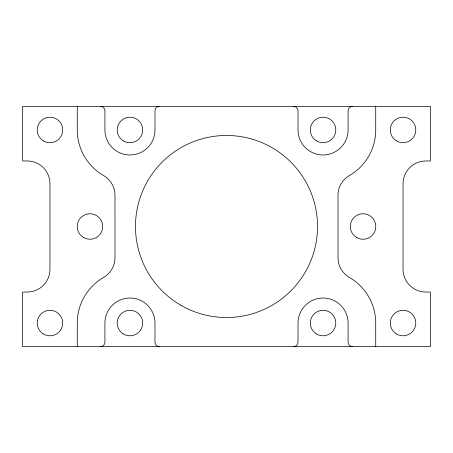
<?xml version="1.0" encoding="UTF-8"?>
<svg xmlns="http://www.w3.org/2000/svg" width="453" height="453" viewBox="0 0 453 453"><rect width="100%" height="100%" fill="white"/><g stroke="black" fill="none" stroke-linecap="round" stroke-linejoin="round"><path stroke-width="0.68" d="M77.27 346.658L77.27 323.051A52.678 52.678 0 0 1 103.358 277.576L105.068 276.523A22.69 22.69 0 0 0 112.803 267.485L113.578 265.634A22.69 22.69 0 0 0 114.988 257.78L114.971 195.39A22.809 22.809 0 0 0 104.014 175.809L100.085 173.346A52.707 52.707 0 0 1 77.27 129.949L77.27 106.336M375.73 106.342L375.724 129.949A52.678 52.678 0 0 1 349.631 175.424L347.927 176.477A22.69 22.69 0 0 0 338 195.22L338.023 257.61A22.809 22.809 0 0 0 348.98 277.191L352.91 279.648A52.707 52.707 0 0 1 375.724 323.051L375.73 346.664M159.535 106.336L22.65 106.336L22.65 160.957L27.203 160.957A22.758 22.758 0 0 1 49.96 183.714L49.96 269.286A22.758 22.758 0 0 1 27.203 292.043L22.65 292.043L22.65 346.658L430.35 346.664L430.35 292.043L425.797 292.043A22.758 22.758 0 0 1 403.04 269.286L403.04 183.714A22.758 22.758 0 0 1 425.797 160.957L430.35 160.957L430.35 106.342L159.535 106.336A4.553 4.553 0 0 0 154.983 110.889L154.983 129.949A25.034 25.034 0 0 1 129.949 154.983A25.034 25.034 0 0 1 104.915 129.949L104.915 110.889A4.553 4.553 0 0 0 100.362 106.336M293.47 106.342A4.553 4.553 0 0 1 298.017 110.889L298.017 129.949A25.034 25.034 0 0 0 323.051 154.983A25.034 25.034 0 0 0 348.085 129.949L348.085 110.889A4.553 4.553 0 0 1 352.638 106.342M352.638 346.664A4.553 4.553 0 0 1 348.085 342.111L348.085 323.051A25.034 25.034 0 0 0 323.051 298.017A25.034 25.034 0 0 0 298.017 323.051L298.017 342.111A4.553 4.553 0 0 1 293.465 346.664M159.53 346.664A4.553 4.553 0 0 1 154.983 342.111L154.983 323.051A25.034 25.034 0 0 0 129.949 298.017A25.034 25.034 0 0 0 104.915 323.051L104.915 342.111A4.553 4.553 0 0 1 100.362 346.658M43.59 334.088A12.746 12.746 0 0 0 62.707 323.051A12.746 12.746 0 0 0 43.59 312.015A12.746 12.746 0 0 0 43.59 334.088M43.59 140.985A12.746 12.746 0 0 0 62.707 129.949A12.746 12.746 0 0 0 43.59 118.913A12.746 12.746 0 0 0 43.59 140.985M123.573 140.985A12.746 12.746 0 0 0 142.689 129.949A12.746 12.746 0 0 0 123.573 118.913A12.746 12.746 0 0 0 123.573 140.985M316.681 140.985A12.746 12.746 0 0 0 335.798 129.949A12.746 12.746 0 0 0 316.681 118.913A12.746 12.746 0 0 0 316.681 140.985M123.573 334.088A12.746 12.746 0 0 0 142.689 323.051A12.746 12.746 0 0 0 123.573 312.015A12.746 12.746 0 0 0 123.573 334.088M316.681 334.088A12.746 12.746 0 0 0 335.798 323.051A12.746 12.746 0 0 0 316.681 312.015A12.746 12.746 0 0 0 316.681 334.088M356.675 237.536A12.746 12.746 0 0 0 375.792 226.5A12.746 12.746 0 0 0 356.675 215.464A12.746 12.746 0 0 0 356.675 237.536M83.584 237.536A12.746 12.746 0 0 0 102.701 226.5A12.746 12.746 0 0 0 83.584 215.464A12.746 12.746 0 0 0 83.584 237.536M396.669 140.985A12.746 12.746 0 0 0 415.786 129.949A12.746 12.746 0 0 0 396.669 118.907A12.746 12.746 0 0 0 396.669 140.985M396.669 334.088A12.746 12.746 0 0 0 415.786 323.051A12.746 12.746 0 0 0 396.669 312.015A12.746 12.746 0 0 0 396.669 334.088M180.985 305.333A91.03 91.03 0 0 0 317.53 226.5A91.03 91.03 0 0 0 180.985 147.667A91.03 91.03 0 0 0 180.985 305.333"/></g></svg>
